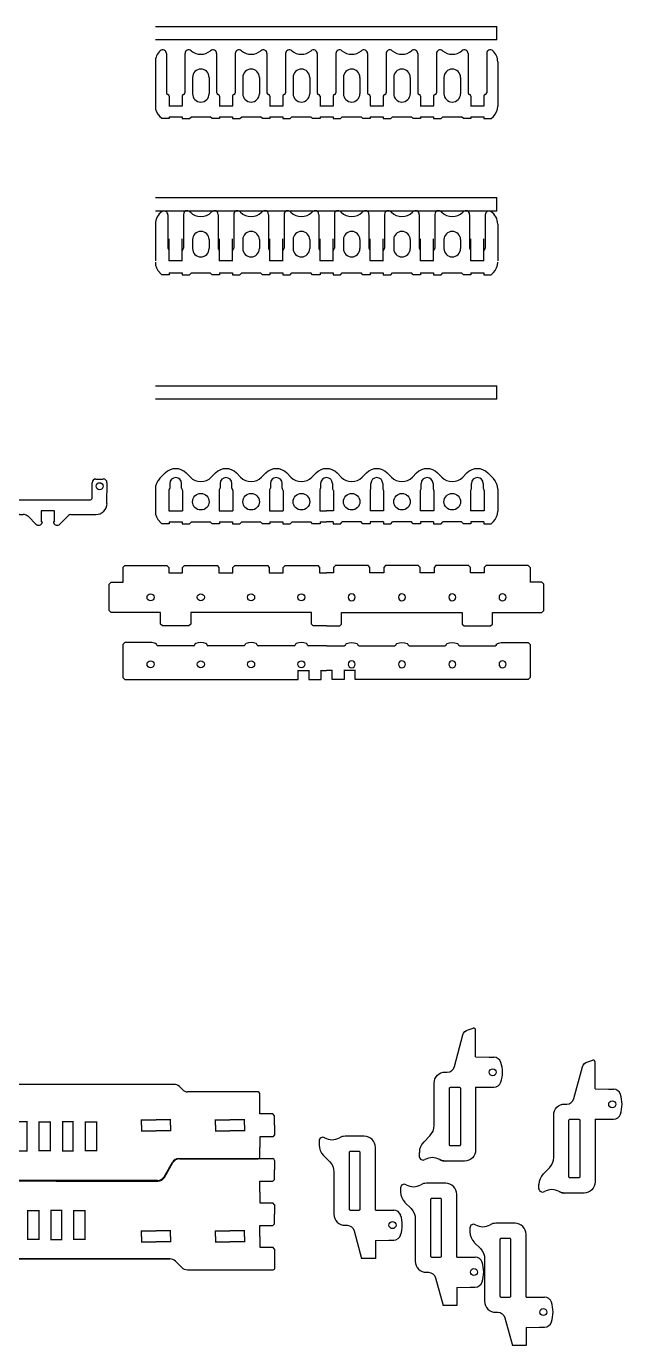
# Model space of a CAD drawing. Header units: inches. Extents: x -309 to 118, y -31 to 166.
# Drawn here: x -169.14 to -159.06, y 49.36 to 71.68 of the extents above; entities that cross this region are included whole.
import ezdxf

# ---------------------------------------------------------------- set-up
doc = ezdxf.new("R2010")
doc.units = ezdxf.units.IN
doc.header["$MEASUREMENT"] = 0
doc.layers.add('CUT', color=1, linetype='Continuous')
doc.layers.add('CUT_195', color=3, linetype='Continuous')

# ---------------------------------------------------------------- blocks, each defined once
blk = doc.blocks.new('BraceHole_Quarter')
at = {"layer": 'CUT', "ltscale": 0.003906}
for p, q in [((-0.25, 0.0935), (0, 0.0935)), ((-0.246, 0), (-0.246, 0.0975))]:
    blk.add_line(p, q, dxfattribs=at)
blk = doc.blocks.new('BraceHole')
at = {"color": 0}
blk.add_blockref('BraceHole_Quarter', (0, 0), dxfattribs=at)
at = {"color": 0, "xscale": -1, "rotation": 180}
blk.add_blockref('BraceHole_Quarter', (0, 0), dxfattribs=at)
at = {"color": 0, "xscale": -1}
blk.add_blockref('BraceHole_Quarter', (0, 0), dxfattribs=at)
at = {"color": 0, "rotation": 180}
blk.add_blockref('BraceHole_Quarter', (0, 0), dxfattribs=at)
blk = doc.blocks.new('BraceHoles')
at = {"color": 0}
for p in [(0.5, 0), (1.75, 0)]:
    blk.add_blockref('BraceHole', p, dxfattribs=at)
blk = doc.blocks.new('Dovetail_Half')
for p, q in [((-0.25, 0.21375), (-0.25, 0.375)), ((-0.25, 0.21375), (-0.21875, 0.1825)), ((0, 0.1825), (-0.21875, 0.1825)), ((0, 0), (0, 0.1825))]:
    blk.add_line(p, q)
blk = doc.blocks.new('HingeHole')
at = {"layer": 'CUT', "ltscale": 0.003906}
for p, q in [((-0.0975, 0.495), (0.0975, 0.495)), ((-0.0925, 0), (-0.0925, 0.5)), ((0.0925, 0.5), (0.0925, 0)), ((0.0975, 0.005), (-0.0975, 0.005))]:
    blk.add_line(p, q, dxfattribs=at)
blk = doc.blocks.new('ChopstickBox_FrontBottom')
at = {"layer": 'CUT', "ltscale": 0.015625}
for p, q in [((-172.327, 52.493), (-172.327, 52.332)), ((-170.707, 52.524), (-172.296, 52.524)), ((-170.457, 52.217), (-170.599, 52.462)), ((-166.813, 52.217), (-166.672, 52.462)), ((-166.564, 52.524), (-164.975, 52.524)), ((-164.944, 52.493), (-164.944, 52.332)), ((-166.922, 52.154), (-170.349, 52.154))]:
    blk.add_line(p, q, dxfattribs=at)
for points in [[(-172.327, 50.832), (-172.327, 50.67, 0.414214), (-172.296, 50.639), (-170.852, 50.639, 0.198912), (-170.763, 50.676), (-170.649, 50.79, -0.198912), (-170.561, 50.827), (-166.71, 50.827)], [(-164.944, 50.832), (-164.944, 50.67, -0.414214), (-164.975, 50.639), (-166.419, 50.639, -0.198912), (-166.507, 50.676), (-166.622, 50.79, 0.198912), (-166.71, 50.827), (-170.561, 50.827)]]:
    blk.add_lwpolyline(points, format="xyb", dxfattribs=at)
for centre, radius, start, end in [((-172.296, 52.493), 0.0312, 90, 180), ((-170.707, 52.399), 0.125, 30, 90), ((-166.564, 52.399), 0.125, 90, 150), ((-164.975, 52.493), 0.0312, 0, 90), ((-170.349, 52.279), 0.125, 210, 270), ((-166.922, 52.279), 0.125, 270, 330)]:
    blk.add_arc(centre, radius, start, end, dxfattribs=at)
for name, p in [('HingeHole', (-169.025, 51.149)), ('HingeHole', (-168.245, 51.149)), ('BraceHoles', (-172.072, 51.207))]:
    blk.add_blockref(name, p)
at = {"xscale": -1}
for name, p in [('HingeHole', (-168.635, 51.149)), ('BraceHoles', (-165.199, 51.207))]:
    blk.add_blockref(name, p, dxfattribs=at)
at = {"layer": 'CUT'}
for p in [(-172.077, 51.957), (-172.077, 51.207)]:
    blk.add_blockref('Dovetail_Half', p, dxfattribs=at)
at = {"layer": 'CUT', "xscale": -1}
for p in [(-165.194, 51.957), (-165.194, 51.207)]:
    blk.add_blockref('Dovetail_Half', p, dxfattribs=at)
at = {"layer": 'CUT', "xscale": -1, "rotation": 180}
for p in [(-172.077, 51.957), (-172.077, 51.207)]:
    blk.add_blockref('Dovetail_Half', p, dxfattribs=at)
at = {"layer": 'CUT', "rotation": 180}
for p in [(-165.194, 51.957), (-165.194, 51.207)]:
    blk.add_blockref('Dovetail_Half', p, dxfattribs=at)
blk = doc.blocks.new('Stix_Sideview')
at = {"layer": 'CUT'}
for p, q in [((-0.26, 0.495), (-0.385, 0.493)), ((8.873, 0.204), (8.868, 0.46)), ((8.929, 0.524), (9.054, 0.526)), ((8.991, 0.525), (8.991, 0.525)), ((9.124, 0.115), (9.118, 0.465)), ((-0.446, 0.429), (-0.437, -0.009)), ((-0.053, -0.001), (2.264, 0.044)), ((4.445, -0.09), (4.546, 0.015)), ((4.721, 0.092), (8.842, 0.172)), ((0.267, -0.245), (1.571, -0.219)), ((1.935, -0.212), (2.165, -0.208)), ((1.944, -0.4), (1.94, -0.212)), ((2.164, -0.396), (2.16, -0.208)), ((2.548, -0.127), (2.442, -0.026)), ((2.726, -0.197), (4.269, -0.167)), ((4.83, -0.156), (5.06, -0.152)), ((4.838, -0.344), (4.835, -0.156)), ((5.058, -0.339), (5.055, -0.152)), ((5.151, -0.376), (5.336, -0.183)), ((5.424, -0.145), (6.496, -0.124)), ((7.51, -0.192), (7.561, -0.14)), ((7.649, -0.101), (7.712, -0.1)), ((7.93, -0.259), (7.801, -0.135)), ((8.242, -0.027), (8.012, -0.032)), ((8.021, -0.219), (8.017, -0.032)), ((8.021, -0.219), (8.036, -0.219)), ((8.036, -0.219), (8.034, -0.229)), ((8.241, -0.215), (8.225, -0.215)), ((8.225, -0.215), (8.228, -0.225)), ((8.241, -0.215), (8.237, -0.027)), ((8.333, -0.251), (8.475, -0.104)), ((8.519, -0.084), (8.941, -0.076)), ((-0.243, -0.38), (-0.244, -0.33)), ((-0.179, -0.441), (-0.149, -0.44)), ((0.146, -0.435), (0.116, -0.435)), ((0.207, -0.371), (0.206, -0.309)), ((1.853, -0.44), (1.66, -0.254)), ((1.944, -0.4), (1.96, -0.399)), ((1.96, -0.399), (1.957, -0.41)), ((2.164, -0.396), (2.148, -0.396)), ((2.148, -0.396), (2.151, -0.406)), ((2.256, -0.432), (2.289, -0.398)), ((2.627, -0.449), (4.128, -0.42)), ((4.58, -0.411), (4.383, -0.415)), ((4.479, -0.314), (4.483, -0.511)), ((4.838, -0.344), (4.854, -0.343)), ((4.854, -0.343), (4.851, -0.354)), ((5.058, -0.339), (5.043, -0.34)), ((5.043, -0.34), (5.046, -0.35)), ((6.631, -0.621), (6.623, -0.246)), ((7.13, -0.612), (7.126, -0.362)), ((7.248, -0.234), (7.423, -0.231)), ((6.979, -0.614), (6.782, -0.618)), ((6.879, -0.518), (6.882, -0.715))]:
    blk.add_line(p, q, dxfattribs=at)
for centre, radius in [((8.994, 0.403), 0.0595), ((-0.021, -0.219), 0.0595), ((4.481, -0.413), 0.0985), ((6.88, -0.616), 0.0985)]:
    blk.add_circle(centre, radius, dxfattribs=at)
for centre, radius, start, end in [((-0.383, 0.43), 0.0625, 91.1139, 181.1139), ((-0.258, 0.433), 0.0625, 1.1139, 91.1139), ((8.93, 0.461), 0.0625, 91.1139, 181.1139), ((9.055, 0.464), 0.0625, 1.1139, 91.1139), ((2.269, -0.206), 0.25, 46.1139, 91.1139), ((4.726, -0.158), 0.25, 91.1139, 136.1139), ((8.841, 0.203), 0.0312, 271.1139, 1.1139), ((8.937, 0.111), 0.188, 271.1139, 1.1139), ((-0.187, -0.004), 0.25, 181.1139, 241.1139), ((-0.369, -0.332), 0.125, 1.1139, 61.1139), ((1.574, -0.344), 0.125, 46.1139, 91.1139), ((2.721, 0.053), 0.25, 226.1139, 271.1139), ((4.264, 0.083), 0.25, 271.1139, 316.1139), ((5.426, -0.27), 0.125, 91.1139, 136.1139), ((6.498, -0.249), 0.125, 1.1139, 91.1139), ((7.42, -0.106), 0.125, 271.1139, 316.1139), ((7.651, -0.226), 0.125, 91.1139, 136.1139), ((7.714, -0.225), 0.125, 46.1139, 91.1139), ((8.52, -0.147), 0.0625, 91.1139, 136.1139), ((-0.18, -0.379), 0.0625, 181.1139, 271.1139), ((-0.151, -0.378), 0.0625, 271.1139, 296.2949), ((-0.012, -0.658), 0.25, 65.9328, 116.2949), ((0.115, -0.373), 0.0625, 245.9328, 271.1139), ((0.145, -0.372), 0.0625, 271.1139, 1.1139), ((0.269, -0.307), 0.0625, 91.1139, 181.1139), ((1.896, -0.395), 0.0625, 226.1139, 346.1139), ((2.211, -0.389), 0.0625, 196.1139, 316.1139), ((2.379, -0.485), 0.125, 49.5916, 136.1139), ((2.622, -0.199), 0.25, 229.5916, 271.1139), ((4.13, -0.545), 0.125, 20.5851, 91.1139), ((4.841, -0.519), 0.125, 105.4517, 163.5329), ((4.791, -0.339), 0.0625, 285.4517, 346.1139), ((5.106, -0.332), 0.0625, 196.1139, 316.1139), ((7.251, -0.359), 0.125, 91.1139, 181.1139), ((7.973, -0.214), 0.0625, 226.1139, 346.1139), ((8.288, -0.208), 0.0625, 196.1139, 316.1139), ((4.481, -0.413), 0.25, 200.5851, 343.5329), ((6.88, -0.616), 0.25, 181.1139, 1.1139)]:
    blk.add_arc(centre, radius, start, end, dxfattribs=at)
blk.add_ellipse((-0.061, 0.436), major_axis=(-0.009, 0.437), ratio=0.307636, start_param=1.570796, end_param=3.141593, dxfattribs=at)
blk = doc.blocks.new('Dovetail_Out_Half')
for p, q in [((0.24, 0.1925), (0.24, 0.375)), ((-0.01, 0.16125), (0.02125, 0.1925)), ((-0.01, 0), (-0.01, 0.16125)), ((0.02125, 0.1925), (0.24, 0.1925))]:
    blk.add_line(p, q)
blk = doc.blocks.new('ChopstickBox_FrontTop')
at = {"layer": 'CUT'}
for p, q in [((-172.077, 53.462), (-172.077, 53.623)), ((-172.046, 53.654), (-170.856, 53.654)), ((-170.767, 53.691), (-170.716, 53.742)), ((-166.643, 53.779), (-170.627, 53.779)), ((-166.503, 53.691), (-166.555, 53.742)), ((-165.225, 53.654), (-166.415, 53.654)), ((-165.194, 53.462), (-165.194, 53.623)), ((-172.077, 52.55), (-172.077, 52.712)), ((-165.194, 52.55), (-165.194, 52.712)), ((-170.716, 52.519), (-172.046, 52.519)), ((-170.463, 52.207), (-170.607, 52.457)), ((-166.808, 52.207), (-166.663, 52.457)), ((-166.555, 52.519), (-165.225, 52.519)), ((-168.635, 52.144), (-170.355, 52.144)), ((-168.635, 52.144), (-166.916, 52.144))]:
    blk.add_line(p, q, dxfattribs=at)
for centre, radius, start, end in [((-172.046, 53.623), 0.0312, 90, 180), ((-170.856, 53.779), 0.125, 270, 315), ((-170.627, 53.654), 0.125, 90, 135), ((-166.643, 53.654), 0.125, 45, 90), ((-166.415, 53.779), 0.125, 225, 270), ((-165.225, 53.623), 0.0312, 0, 90), ((-172.046, 52.55), 0.0312, 180, 270), ((-170.716, 52.394), 0.125, 30, 90), ((-166.555, 52.394), 0.125, 90, 150), ((-165.225, 52.55), 0.0312, 270, 0), ((-170.355, 52.269), 0.125, 210, 270), ((-166.916, 52.269), 0.125, 270, 330)]:
    blk.add_arc(centre, radius, start, end, dxfattribs=at)
at = {"xscale": -1, "rotation": 180}
for name, p in [('BraceHoles', (-172.072, 53.087)), ('HingeHole', (-169.22, 53.149)), ('HingeHole', (-168.44, 53.149))]:
    blk.add_blockref(name, p, dxfattribs=at)
at = {"rotation": 180}
for name, p in [('HingeHole', (-168.83, 53.149)), ('HingeHole', (-168.05, 53.149)), ('BraceHoles', (-165.199, 53.087))]:
    blk.add_blockref(name, p, dxfattribs=at)
at = {"layer": 'CUT'}
blk.add_blockref('Dovetail_Out_Half', (-172.317, 53.087), dxfattribs=at)
at = {"layer": 'CUT', "xscale": -1}
blk.add_blockref('Dovetail_Out_Half', (-164.954, 53.087), dxfattribs=at)
at = {"layer": 'CUT', "xscale": -1, "rotation": 180}
blk.add_blockref('Dovetail_Out_Half', (-172.317, 53.087), dxfattribs=at)
at = {"layer": 'CUT', "rotation": 180}
blk.add_blockref('Dovetail_Out_Half', (-164.954, 53.087), dxfattribs=at)
blk = doc.blocks.new('Latch_Mid')
at = {"layer": 'CUT_195', "ltscale": 0.007812}
for p, q in [((0.253, 0.919), (0.253, 1.369)), ((0.253, 0.919), (0.49, 0.909)), ((0.48, 0.909), (0.562, 0.909)), ((0.253, 0.403), (0.49, 0.403)), ((0.48, 0.403), (0.562, 0.403)), ((-0.625, -0.524), (-0.521, -0.42)), ((-0.698, -0.768), (-0.698, -0.7))]:
    blk.add_line(p, q, dxfattribs=at)
for points in [[(-0.448, -0.243), (-0.448, 0.472, -0.414214), (-0.261, 0.659), (-0.226, 0.659, 0.339454), (-0.105, 0.752), (0.038, 1.288, -0.267949), (0.127, 1.376), (0.214, 1.4)], [(0.253, 0.403), (0.253, -0.659, -0.414214), (0.065, -0.847), (-0.261, -0.847, -0.131652), (-0.354, -0.822, -0.131652)]]:
    blk.add_lwpolyline(points, format="xyb", dxfattribs=at)
at = {"layer": 'CUT_195'}
blk.add_lwpolyline([(-0.19, -0.573), (-0.19, 0.386, -0.414214), (-0.174, 0.401), (-0.021, 0.401, -0.414214), (-0.005, 0.386), (-0.005, -0.573, -0.414214), (-0.021, -0.589), (-0.174, -0.589, -0.414214)], format="xyb", close=True, dxfattribs=at)
at = {"layer": 'CUT_195', "ltscale": 0.003906}
blk.add_circle((0.542, 0.656), 0.0595, dxfattribs=at)
at = {"layer": 'CUT_195', "ltscale": 0.007812}
for centre, radius, start, end in [((0.222, 1.369), 0.0312, 0, 105), ((0.562, 0.784), 0.125, 18.3655, 90), ((0.177, 0.656), 0.531, 341.6345, 18.3655), ((0.562, 0.528), 0.125, 270, 341.6345), ((-0.698, -0.243), 0.25, 315, 0), ((-0.448, -0.7), 0.25, 135, 180), ((-0.636, -0.768), 0.0625, 180, 300), ((-0.479, -1.038), 0.25, 60, 120), ((-0.261, -0.659), 0.188, 240, 270)]:
    blk.add_arc(centre, radius, start, end, dxfattribs=at)
blk = doc.blocks.new('Partition_Half')
at = {"layer": 'CUT'}
for p, q in [((-3.442, 0.099), (-3.41, 0.13)), ((-3.442, 0.099), (-3.442, -0.152)), ((-3.41, 0.13), (-2.694, 0.13)), ((-2.699, 0.13), (-2.667, 0.099)), ((-2.667, 0.099), (-2.667, 0.005)), ((-2.667, 0.005), (-2.432, 0.005)), ((-2.432, 0.099), (-2.401, 0.13)), ((-2.432, 0.005), (-2.432, 0.099)), ((-2.406, 0.13), (-1.844, 0.13)), ((-1.849, 0.13), (-1.818, 0.099)), ((-1.818, 0.099), (-1.818, 0.005)), ((-1.818, 0.005), (-1.583, 0.005)), ((-1.583, 0.099), (-1.551, 0.13)), ((-1.583, 0.005), (-1.583, 0.099)), ((-1.556, 0.13), (-0.994, 0.13)), ((-0.999, 0.13), (-0.968, 0.099)), ((-0.968, 0.099), (-0.968, 0.005)), ((-0.968, 0.005), (-0.733, 0.005)), ((-0.733, 0.099), (-0.701, 0.13)), ((-0.733, 0.005), (-0.733, 0.099)), ((-0.706, 0.13), (-0.144, 0.13)), ((-0.149, 0.13), (-0.118, 0.099)), ((-0.118, 0.099), (-0.118, 0.005)), ((-0.118, 0.005), (0, 0.005)), ((-3.672, -0.183), (-3.64, -0.152)), ((-3.672, -0.631), (-3.672, -0.183)), ((-3.64, -0.152), (-3.437, -0.152)), ((-3.64, -0.662), (-3.672, -0.631)), ((-3.442, -0.662), (-3.64, -0.662)), ((-2.805, -0.662), (-3.442, -0.662)), ((-2.805, -0.861), (-2.805, -0.662)), ((-0.255, -0.662), (-2.295, -0.662)), ((-2.295, -0.662), (-2.295, -0.861)), ((-0.255, -0.861), (-0.255, -0.662)), ((-2.774, -0.892), (-2.805, -0.861)), ((-2.326, -0.892), (-2.774, -0.892)), ((-2.295, -0.861), (-2.326, -0.892)), ((-0.224, -0.892), (-0.255, -0.861)), ((0, -0.892), (-0.224, -0.892))]:
    blk.add_line(p, q, dxfattribs=at)
for centre in [(-2.975, -0.407), (-2.125, -0.407), (-1.275, -0.407), (-0.425, -0.407)]:
    blk.add_circle(centre, 0.0595, dxfattribs=at)
blk = doc.blocks.new('PartitionSmall')
at = {"layer": 'CUT'}
for p, q in [((-3.442, 0.03), (-3.41, 0.061)), ((-3.442, 0.03), (-3.442, -0.53)), ((-2.975, 0.061), (-3.41, 0.061)), ((-2.245, 0.005), (-2.855, 0.005)), ((-1.395, 0.005), (-2.005, 0.005)), ((-0.545, 0.005), (-1.155, 0.005)), ((0, 0.005), (-0.305, 0.005)), ((-0.487, -0.411), (-0.292, -0.411)), ((-0.482, -0.561), (-0.482, -0.406)), ((-0.297, -0.406), (-0.297, -0.561)), ((-0.097, -0.411), (0, -0.411)), ((-0.093, -0.561), (-0.093, -0.406)), ((-3.442, -0.53), (-3.41, -0.561)), ((-3.41, -0.561), (-0.482, -0.561)), ((-0.297, -0.561), (-0.093, -0.561))]:
    blk.add_line(p, q, dxfattribs=at)
for centre in [(-2.975, -0.306), (-2.125, -0.306), (-1.275, -0.306), (-0.425, -0.306)]:
    blk.add_circle(centre, 0.0595, dxfattribs=at)
for centre, radius, start, end in [((-2.975, -0.155), 0.216, 66.4724, 90), ((-2.901, 0.015), 0.0312, 7.085, 66.4724), ((-2.855, 0.021), 0.0156, 187.085, 270), ((-2.245, 0.021), 0.0156, 270, 352.915), ((-2.199, 0.015), 0.0312, 113.5276, 172.915), ((-2.125, -0.155), 0.216, 66.4724, 113.5276), ((-2.051, 0.015), 0.0312, 7.085, 66.4724), ((-2.005, 0.021), 0.0156, 187.085, 270), ((-1.395, 0.021), 0.0156, 270, 352.915), ((-1.349, 0.015), 0.0312, 113.5276, 172.915), ((-1.275, -0.155), 0.216, 66.4724, 113.5276), ((-1.201, 0.015), 0.0312, 7.085, 66.4724), ((-1.155, 0.021), 0.0156, 187.085, 270), ((-0.545, 0.021), 0.0156, 270, 352.915), ((-0.499, 0.015), 0.0312, 113.5276, 172.915), ((-0.425, -0.155), 0.216, 66.4724, 113.5276), ((-0.351, 0.015), 0.0312, 7.085, 66.4724), ((-0.305, 0.021), 0.0156, 187.085, 270)]:
    blk.add_arc(centre, radius, start, end, dxfattribs=at)
blk = doc.blocks.new('CS_Holder_Transverse3')
at = {"layer": 'CUT'}
for p, q in [((-2.72, 0.827), (-2.814, 0.733)), ((-2.366, 0.827), (-2.295, 0.755)), ((-1.87, 0.827), (-1.941, 0.755)), ((-1.516, 0.827), (-1.445, 0.755)), ((-1.02, 0.827), (-1.091, 0.755)), ((-0.666, 0.827), (-0.595, 0.755)), ((-0.17, 0.827), (-0.241, 0.755)), ((0.184, 0.827), (0.255, 0.755)), ((0.68, 0.827), (0.609, 0.755)), ((1.034, 0.827), (1.105, 0.755)), ((1.53, 0.827), (1.459, 0.755)), ((1.884, 0.827), (1.955, 0.755)), ((2.38, 0.827), (2.309, 0.755)), ((2.734, 0.827), (2.827, 0.733)), ((-2.887, 0.556), (-2.887, 0.181)), ((-2.658, 0.531), (-2.658, 0.187)), ((-2.643, 0.65), (-2.643, 0.572)), ((-2.443, 0.572), (-2.443, 0.65)), ((-2.428, 0.531), (-2.428, 0.187)), ((-1.808, 0.531), (-1.808, 0.187)), ((-1.793, 0.65), (-1.793, 0.572)), ((-1.593, 0.572), (-1.593, 0.65)), ((-1.578, 0.531), (-1.578, 0.187)), ((-0.958, 0.531), (-0.958, 0.187)), ((-0.943, 0.65), (-0.943, 0.572)), ((-0.743, 0.572), (-0.743, 0.65)), ((-0.728, 0.531), (-0.728, 0.187)), ((-0.108, 0.531), (-0.108, 0.187)), ((-0.093, 0.65), (-0.093, 0.572)), ((0.107, 0.65), (0.107, 0.572)), ((0.122, 0.531), (0.122, 0.187)), ((0.742, 0.531), (0.742, 0.187)), ((0.757, 0.572), (0.757, 0.65)), ((0.957, 0.65), (0.957, 0.572)), ((0.972, 0.531), (0.972, 0.187)), ((1.592, 0.531), (1.592, 0.187)), ((1.607, 0.572), (1.607, 0.65)), ((1.807, 0.65), (1.807, 0.572)), ((1.822, 0.531), (1.822, 0.187)), ((2.442, 0.531), (2.442, 0.187)), ((2.457, 0.572), (2.457, 0.65)), ((2.657, 0.65), (2.657, 0.572)), ((2.672, 0.531), (2.672, 0.187)), ((2.901, 0.556), (2.901, 0.181)), ((-2.778, -0.031), (-2.814, 0.004)), ((-2.658, 0.187), (-2.428, 0.187)), ((-1.808, 0.187), (-1.578, 0.187)), ((-0.958, 0.187), (-0.728, 0.187)), ((-0.577, 0), (-0.259, 0)), ((-0.108, 0.187), (0.007, 0.187)), ((-0.103, 0), (0.007, 0)), ((0.122, 0.187), (0.007, 0.187)), ((0.117, 0), (0.007, 0)), ((0.591, 0), (0.273, 0)), ((0.972, 0.187), (0.742, 0.187)), ((1.822, 0.187), (1.592, 0.187)), ((2.672, 0.187), (2.442, 0.187)), ((2.792, -0.031), (2.827, 0.004)), ((-2.653, -0.031), (-2.778, -0.031)), ((-2.653, 0), (-2.433, 0)), ((-2.653, 0), (-2.653, -0.031)), ((-2.433, 0), (-2.433, -0.031)), ((-2.433, -0.031), (-2.308, -0.031)), ((-2.308, -0.031), (-2.277, 0)), ((-2.277, 0), (-1.959, 0)), ((-1.928, -0.031), (-1.959, 0)), ((-1.803, -0.031), (-1.928, -0.031)), ((-1.803, 0), (-1.583, 0)), ((-1.803, 0), (-1.803, -0.031)), ((-1.583, 0), (-1.583, -0.031)), ((-1.583, -0.031), (-1.458, -0.031)), ((-1.458, -0.031), (-1.427, 0)), ((-1.427, 0), (-1.109, 0)), ((-1.078, -0.031), (-1.109, 0)), ((-0.953, -0.031), (-1.078, -0.031)), ((-0.953, 0), (-0.733, 0)), ((-0.953, 0), (-0.953, -0.031)), ((-0.733, 0), (-0.733, -0.031)), ((-0.733, -0.031), (-0.608, -0.031)), ((-0.608, -0.031), (-0.577, 0)), ((-0.228, -0.031), (-0.259, 0)), ((-0.103, -0.031), (-0.228, -0.031)), ((-0.103, 0), (-0.103, -0.031)), ((0.117, 0), (0.117, -0.031)), ((0.117, -0.031), (0.242, -0.031)), ((0.242, -0.031), (0.273, 0)), ((0.622, -0.031), (0.591, 0)), ((0.747, -0.031), (0.622, -0.031)), ((0.967, 0), (0.747, 0)), ((0.747, 0), (0.747, -0.031)), ((0.967, 0), (0.967, -0.031)), ((0.967, -0.031), (1.092, -0.031)), ((1.092, -0.031), (1.123, 0)), ((1.441, 0), (1.123, 0)), ((1.472, -0.031), (1.441, 0)), ((1.597, -0.031), (1.472, -0.031)), ((1.817, 0), (1.597, 0)), ((1.597, 0), (1.597, -0.031)), ((1.817, 0), (1.817, -0.031)), ((1.817, -0.031), (1.942, -0.031)), ((1.942, -0.031), (1.973, 0)), ((2.291, 0), (1.973, 0)), ((2.322, -0.031), (2.291, 0)), ((2.447, -0.031), (2.322, -0.031)), ((2.667, 0), (2.447, 0)), ((2.447, 0), (2.447, -0.031)), ((2.667, 0), (2.667, -0.031)), ((2.667, -0.031), (2.792, -0.031))]:
    blk.add_line(p, q, dxfattribs=at)
for centre in [(-2.118, 0.341), (-1.268, 0.341), (-0.418, 0.341), (0.432, 0.341), (1.282, 0.341), (2.132, 0.341)]:
    blk.add_circle(centre, 0.14, dxfattribs=at)
for centre, radius, start, end in [((-2.543, 0.65), 0.25, 45, 135), ((-1.693, 0.65), 0.25, 45, 135), ((-0.843, 0.65), 0.25, 45, 135), ((0.007, 0.65), 0.25, 90, 135), ((0.007, 0.65), 0.25, 45, 90), ((0.857, 0.65), 0.25, 45, 135), ((1.707, 0.65), 0.25, 45, 135), ((2.557, 0.65), 0.25, 45, 135), ((-2.637, 0.556), 0.25, 135, 180), ((-2.543, 0.65), 0.1, 0, 180), ((-2.118, 0.932), 0.25, 225, 315), ((-1.693, 0.65), 0.1, 0, 180), ((-1.268, 0.932), 0.25, 225, 315), ((-0.843, 0.65), 0.1, 0, 180), ((-0.418, 0.932), 0.25, 225, 315), ((0.007, 0.65), 0.1, 90, 180), ((0.007, 0.65), 0.1, 0, 90), ((0.432, 0.932), 0.25, 225, 315), ((0.857, 0.65), 0.1, 0, 180), ((1.282, 0.932), 0.25, 225, 315), ((1.707, 0.65), 0.1, 0, 180), ((2.132, 0.932), 0.25, 225, 315), ((2.557, 0.65), 0.1, 0, 180), ((2.651, 0.556), 0.25, 0, 45), ((-2.627, 0.531), 0.0312, 139.4642, 180), ((-2.674, 0.572), 0.0312, 319.4642, 0), ((-2.412, 0.572), 0.0312, 180, 220.5358), ((-2.459, 0.531), 0.0312, 0, 40.5358), ((-1.777, 0.531), 0.0312, 139.4642, 180), ((-1.824, 0.572), 0.0312, 319.4642, 0), ((-1.562, 0.572), 0.0312, 180, 220.5358), ((-1.609, 0.531), 0.0312, 0, 40.5358), ((-0.927, 0.531), 0.0312, 139.4642, 180), ((-0.974, 0.572), 0.0312, 319.4642, 0), ((-0.712, 0.572), 0.0312, 180, 220.5358), ((-0.759, 0.531), 0.0312, 0, 40.5358), ((-0.077, 0.531), 0.0312, 139.4642, 180), ((-0.124, 0.572), 0.0312, 319.4642, 0), ((0.138, 0.572), 0.0312, 180, 220.5358), ((0.091, 0.531), 0.0312, 0, 40.5358), ((0.773, 0.531), 0.0312, 139.4642, 180), ((0.726, 0.572), 0.0312, 319.4642, 0), ((0.988, 0.572), 0.0312, 180, 220.5358), ((0.941, 0.531), 0.0312, 0, 40.5358), ((1.623, 0.531), 0.0312, 139.4642, 180), ((1.576, 0.572), 0.0312, 319.4642, 0), ((1.838, 0.572), 0.0312, 180, 220.5358), ((1.791, 0.531), 0.0312, 0, 40.5358), ((2.473, 0.531), 0.0312, 139.4642, 180), ((2.426, 0.572), 0.0312, 319.4642, 0), ((2.688, 0.572), 0.0312, 180, 220.5358), ((2.641, 0.531), 0.0312, 0, 40.5358), ((-2.637, 0.181), 0.25, 180, 225), ((2.651, 0.181), 0.25, 315, 0)]:
    blk.add_arc(centre, radius, start, end, dxfattribs=at)
blk = doc.blocks.new('Slot_0p23')
at = {"layer": 'CUT'}
for p, q in [((-0.11, 0), (-0.11, 0.375)), ((0.11, 0), (0.11, 0.375)), ((-0.115, 0.005), (0.115, 0.005))]:
    blk.add_line(p, q, dxfattribs=at)
blk = doc.blocks.new('Tier2_Slot_Samantha')
at = {"layer": 'CUT'}
for p, q in [((-0.133, 0.777), (-0.133, 0.211)), ((0.132, 0.783), (0.132, 0.211))]:
    blk.add_line(p, q, dxfattribs=at)
for centre, start, end in [((-0.101, 0.211), 180, 230.2082), ((-0.141, 0.163), 0, 50.2082), ((0.141, 0.163), 129.7918, 180), ((0.101, 0.211), 309.7918, 0)]:
    blk.add_arc(centre, 0.0312, start, end, dxfattribs=at)
blk.add_blockref('Slot_0p23', (0, -0.005))
blk = doc.blocks.new('CS_Holder_Transverse2')
at = {"layer": 'CUT'}
for p, q in [((-2.311, 1.014), (-2.302, 1.005)), ((-1.939, 1.014), (-1.948, 1.005)), ((-1.461, 1.014), (-1.452, 1.005)), ((-1.089, 1.014), (-1.098, 1.005)), ((-0.611, 1.014), (-0.602, 1.005)), ((-0.239, 1.014), (-0.248, 1.005)), ((0.239, 1.014), (0.248, 1.005)), ((0.611, 1.014), (0.602, 1.005)), ((1.089, 1.014), (1.098, 1.005)), ((1.461, 1.014), (1.452, 1.005)), ((1.939, 1.014), (1.948, 1.005)), ((2.311, 1.014), (2.302, 1.005)), ((-2.894, 0.806), (-2.894, 0.181)), ((2.894, 0.806), (2.894, 0.181)), ((-2.265, 0.542), (-2.265, 0.39)), ((-1.985, 0.542), (-1.985, 0.39)), ((-1.415, 0.542), (-1.415, 0.39)), ((-1.135, 0.542), (-1.135, 0.39)), ((-0.565, 0.542), (-0.565, 0.39)), ((-0.285, 0.542), (-0.285, 0.39)), ((0.285, 0.542), (0.285, 0.39)), ((0.565, 0.542), (0.565, 0.39)), ((1.135, 0.542), (1.135, 0.39)), ((1.415, 0.542), (1.415, 0.39)), ((1.985, 0.542), (1.985, 0.39)), ((2.265, 0.542), (2.265, 0.39)), ((-2.785, -0.051), (-2.821, -0.016)), ((-2.66, -0.051), (-2.785, -0.051)), ((-2.66, -0.02), (-2.44, -0.02)), ((-2.66, -0.02), (-2.66, -0.051)), ((-2.44, -0.02), (-2.44, -0.051)), ((-2.44, -0.051), (-2.315, -0.051)), ((-2.315, -0.051), (-2.284, -0.02)), ((-2.284, -0.02), (-1.966, -0.02)), ((-1.935, -0.051), (-1.966, -0.02)), ((-1.81, -0.051), (-1.935, -0.051)), ((-1.81, -0.02), (-1.81, -0.051)), ((-1.81, -0.02), (-1.59, -0.02)), ((-1.59, -0.02), (-1.59, -0.051)), ((-1.59, -0.051), (-1.465, -0.051)), ((-1.465, -0.051), (-1.434, -0.02)), ((-1.434, -0.02), (-1.116, -0.02)), ((-1.085, -0.051), (-1.116, -0.02)), ((-0.96, -0.051), (-1.085, -0.051)), ((-0.96, -0.02), (-0.96, -0.051)), ((-0.96, -0.02), (-0.74, -0.02)), ((-0.74, -0.02), (-0.74, -0.051)), ((-0.74, -0.051), (-0.615, -0.051)), ((-0.615, -0.051), (-0.584, -0.02)), ((-0.584, -0.02), (-0.266, -0.02)), ((-0.235, -0.051), (-0.266, -0.02)), ((-0.11, -0.051), (-0.235, -0.051)), ((-0.11, -0.02), (-0.11, -0.051)), ((-0.11, -0.02), (0.11, -0.02)), ((0.11, -0.02), (0.11, -0.051)), ((0.11, -0.051), (0.235, -0.051)), ((0.235, -0.051), (0.266, -0.02)), ((0.266, -0.02), (0.584, -0.02)), ((0.615, -0.051), (0.584, -0.02)), ((0.74, -0.051), (0.615, -0.051)), ((0.74, -0.02), (0.74, -0.051)), ((0.74, -0.02), (0.96, -0.02)), ((0.96, -0.02), (0.96, -0.051)), ((0.96, -0.051), (1.085, -0.051)), ((1.085, -0.051), (1.116, -0.02)), ((1.116, -0.02), (1.434, -0.02)), ((1.465, -0.051), (1.434, -0.02)), ((1.59, -0.051), (1.465, -0.051)), ((1.59, -0.02), (1.59, -0.051)), ((1.59, -0.02), (1.81, -0.02)), ((1.81, -0.02), (1.81, -0.051)), ((1.81, -0.051), (1.935, -0.051)), ((1.935, -0.051), (1.966, -0.02)), ((1.966, -0.02), (2.284, -0.02)), ((2.315, -0.051), (2.284, -0.02)), ((2.44, -0.051), (2.315, -0.051)), ((2.44, -0.02), (2.44, -0.051)), ((2.44, -0.02), (2.66, -0.02)), ((2.66, -0.02), (2.66, -0.051)), ((2.66, -0.051), (2.785, -0.051)), ((2.785, -0.051), (2.821, -0.016))]:
    blk.add_line(p, q, dxfattribs=at)
for centre, radius, start, end in [((-2.644, 0.806), 0.25, 122.6836, 180), ((-2.745, 0.964), 0.0625, 0, 122.6836), ((-2.355, 0.97), 0.0625, 45, 180), ((-2.125, 1.182), 0.25, 225, 315), ((-1.895, 0.97), 0.0625, 0, 135), ((-1.505, 0.97), 0.0625, 45, 180), ((-1.275, 1.182), 0.25, 225, 315), ((-1.045, 0.97), 0.0625, 0, 135), ((-0.655, 0.97), 0.0625, 45, 180), ((-0.425, 1.182), 0.25, 225, 315), ((-0.195, 0.97), 0.0625, 0, 135), ((0.195, 0.97), 0.0625, 45, 180), ((0.425, 1.182), 0.25, 225, 315), ((0.655, 0.97), 0.0625, 0, 135), ((1.045, 0.97), 0.0625, 45, 180), ((1.275, 1.182), 0.25, 225, 315), ((1.505, 0.97), 0.0625, 0, 135), ((1.895, 0.97), 0.0625, 45, 180), ((2.125, 1.182), 0.25, 225, 315), ((2.355, 0.97), 0.0625, 0, 135), ((2.745, 0.964), 0.0625, 57.3164, 180), ((2.644, 0.806), 0.25, 0, 57.3164), ((-2.125, 0.542), 0.14, 0, 180), ((-1.275, 0.542), 0.14, 0, 180), ((-0.425, 0.542), 0.14, 0, 180), ((0.425, 0.542), 0.14, 0, 180), ((1.275, 0.542), 0.14, 0, 180), ((2.125, 0.542), 0.14, 0, 180), ((-2.125, 0.39), 0.14, 180, 0), ((-1.275, 0.39), 0.14, 180, 0), ((-0.425, 0.39), 0.14, 180, 0), ((0.425, 0.39), 0.14, 180, 0), ((1.275, 0.39), 0.14, 180, 0), ((2.125, 0.39), 0.14, 180, 0), ((-2.644, 0.161), 0.25, 180, 225), ((2.644, 0.161), 0.25, 315, 0)]:
    blk.add_arc(centre, radius, start, end, dxfattribs=at)
for p in [(-2.55, 0.187), (-1.7, 0.187), (-0.85, 0.187), (0, 0.187), (0.85, 0.187), (1.7, 0.187), (2.55, 0.187)]:
    blk.add_blockref('Tier2_Slot_Samantha', p)
blk = doc.blocks.new('CS_Holder_Transverse1')
at = {"layer": 'CUT'}
for p, q in [((-2.894, 0.931), (-2.894, 0.181)), ((-2.708, 1.07), (-2.708, 0.408)), ((-2.393, 1.071), (-2.393, 0.408)), ((-1.858, 1.071), (-1.858, 0.406)), ((-1.543, 1.071), (-1.543, 0.406)), ((-1.008, 1.071), (-1.008, 0.406)), ((-0.693, 1.071), (-0.693, 0.406)), ((-0.158, 1.071), (-0.158, 0.406)), ((0.157, 1.071), (0.157, 0.406)), ((0.692, 1.071), (0.692, 0.406)), ((1.007, 1.071), (1.007, 0.406)), ((1.542, 1.071), (1.542, 0.406)), ((1.857, 1.071), (1.857, 0.406)), ((2.392, 1.071), (2.392, 0.406)), ((2.707, 1.07), (2.707, 0.406)), ((2.894, 0.931), (2.894, 0.181)), ((-2.265, 0.667), (-2.265, 0.39)), ((-1.985, 0.667), (-1.985, 0.39)), ((-1.415, 0.667), (-1.415, 0.39)), ((-1.135, 0.667), (-1.135, 0.39)), ((-0.565, 0.667), (-0.565, 0.39)), ((-0.285, 0.667), (-0.285, 0.39)), ((0.285, 0.667), (0.285, 0.39)), ((0.565, 0.667), (0.565, 0.39)), ((1.135, 0.667), (1.135, 0.39)), ((1.415, 0.667), (1.415, 0.39)), ((1.985, 0.667), (1.985, 0.39)), ((2.265, 0.667), (2.265, 0.39)), ((-2.66, 0.347), (-2.66, 0.187)), ((-2.44, 0.347), (-2.44, 0.187)), ((-1.81, 0.347), (-1.81, 0.187)), ((-1.59, 0.347), (-1.59, 0.187)), ((-0.96, 0.347), (-0.96, 0.187)), ((-0.74, 0.347), (-0.74, 0.187)), ((-0.11, 0.347), (-0.11, 0.187)), ((0.11, 0.347), (0.11, 0.187)), ((0.74, 0.347), (0.74, 0.187)), ((0.96, 0.347), (0.96, 0.187)), ((1.59, 0.347), (1.59, 0.187)), ((1.81, 0.347), (1.81, 0.187)), ((2.44, 0.347), (2.44, 0.187)), ((2.66, 0.347), (2.66, 0.187)), ((-2.785, -0.031), (-2.821, 0.004)), ((-2.665, 0.187), (-2.435, 0.187)), ((-2.284, 0), (-1.966, 0)), ((-1.935, -0.031), (-1.966, 0)), ((-1.815, 0.187), (-1.585, 0.187)), ((-1.81, 0), (-1.81, -0.031)), ((-1.59, 0), (-1.59, -0.031)), ((-1.465, -0.031), (-1.434, 0)), ((-1.434, 0), (-1.116, 0)), ((-1.085, -0.031), (-1.116, 0)), ((-0.965, 0.187), (-0.735, 0.187)), ((-0.96, 0), (-0.96, -0.031)), ((-0.96, 0), (-0.74, 0)), ((-0.74, 0), (-0.74, -0.031)), ((-0.615, -0.031), (-0.584, 0)), ((-0.584, 0), (-0.266, 0)), ((-0.235, -0.031), (-0.266, 0)), ((-0.115, 0.187), (0.115, 0.187)), ((-0.11, 0), (-0.11, -0.031)), ((-0.11, 0), (0.11, 0)), ((0.11, 0), (0.11, -0.031)), ((0.235, -0.031), (0.266, 0)), ((0.266, 0), (0.584, 0)), ((0.615, -0.031), (0.584, 0)), ((0.735, 0.187), (0.965, 0.187)), ((0.74, 0), (0.74, -0.031)), ((0.74, 0), (0.96, 0)), ((0.96, 0), (0.96, -0.031)), ((1.085, -0.031), (1.116, 0)), ((1.116, 0), (1.434, 0)), ((1.465, -0.031), (1.434, 0)), ((1.585, 0.187), (1.815, 0.187)), ((1.59, 0), (1.59, -0.031)), ((1.59, 0), (1.81, 0)), ((1.81, 0), (1.81, -0.031)), ((1.935, -0.031), (1.966, 0)), ((1.966, 0), (2.284, 0)), ((2.315, -0.031), (2.284, 0)), ((2.435, 0.187), (2.665, 0.187)), ((2.44, 0), (2.44, -0.031)), ((2.44, 0), (2.66, 0)), ((2.785, -0.031), (2.821, 0.004)), ((-2.66, -0.031), (-2.785, -0.031)), ((-2.66, 0), (-2.44, 0)), ((-2.66, 0), (-2.66, -0.031)), ((-2.44, 0), (-2.44, -0.031)), ((-2.44, -0.031), (-2.315, -0.031)), ((-2.315, -0.031), (-2.284, 0)), ((-1.81, -0.031), (-1.935, -0.031)), ((-1.81, 0), (-1.59, 0)), ((-1.59, -0.031), (-1.465, -0.031)), ((-0.96, -0.031), (-1.085, -0.031)), ((-0.74, -0.031), (-0.615, -0.031)), ((-0.11, -0.031), (-0.235, -0.031)), ((0.11, -0.031), (0.235, -0.031)), ((0.74, -0.031), (0.615, -0.031)), ((0.96, -0.031), (1.085, -0.031)), ((1.59, -0.031), (1.465, -0.031)), ((1.81, -0.031), (1.935, -0.031)), ((2.44, -0.031), (2.315, -0.031)), ((2.66, 0), (2.66, -0.031)), ((2.66, -0.031), (2.785, -0.031))]:
    blk.add_line(p, q, dxfattribs=at)
for centre, radius, start, end in [((-2.644, 0.931), 0.25, 132.3249, 180), ((-2.77, 1.07), 0.0625, 0, 132.3249), ((-2.33, 1.071), 0.0625, 49.0045, 180), ((-2.125, 1.307), 0.25, 229.0045, 310.9955), ((-1.92, 1.071), 0.0625, 0, 130.9955), ((-1.48, 1.071), 0.0625, 49.0045, 180), ((-1.275, 1.307), 0.25, 229.0045, 310.9955), ((-1.07, 1.071), 0.0625, 0, 130.9955), ((-0.63, 1.071), 0.0625, 49.0045, 180), ((-0.425, 1.307), 0.25, 229.0045, 310.9955), ((-0.22, 1.071), 0.0625, 0, 130.9955), ((0.22, 1.071), 0.0625, 49.0045, 180), ((0.425, 1.307), 0.25, 229.0045, 310.9955), ((0.63, 1.071), 0.0625, 0, 130.9955), ((1.07, 1.071), 0.0625, 49.0045, 180), ((1.275, 1.307), 0.25, 229.0045, 310.9955), ((1.48, 1.071), 0.0625, 0, 130.9955), ((1.92, 1.071), 0.0625, 49.0045, 180), ((2.125, 1.307), 0.25, 229.0045, 310.9955), ((2.33, 1.071), 0.0625, 0, 130.9955), ((2.77, 1.07), 0.0625, 47.6751, 180), ((2.644, 0.931), 0.25, 0, 47.6751), ((-2.125, 0.667), 0.14, 0, 180), ((-1.275, 0.667), 0.14, 0, 180), ((-0.425, 0.667), 0.14, 0, 180), ((0.425, 0.667), 0.14, 0, 180), ((1.275, 0.667), 0.14, 0, 180), ((2.125, 0.667), 0.14, 0, 180), ((-2.676, 0.408), 0.0312, 180, 256.1135), ((-2.691, 0.347), 0.0312, 0, 76.1135), ((-2.409, 0.347), 0.0312, 103.8865, 180), ((-2.424, 0.408), 0.0312, 283.8865, 0), ((-2.125, 0.39), 0.14, 180, 0), ((-1.826, 0.408), 0.0312, 180, 256.1135), ((-1.841, 0.347), 0.0312, 0, 76.1135), ((-1.559, 0.347), 0.0312, 103.8865, 180), ((-1.574, 0.408), 0.0312, 283.8865, 0), ((-1.275, 0.39), 0.14, 180, 0), ((-0.976, 0.408), 0.0312, 180, 256.1135), ((-0.991, 0.347), 0.0312, 0, 76.1135), ((-0.709, 0.347), 0.0312, 103.8865, 180), ((-0.724, 0.408), 0.0312, 283.8865, 0), ((-0.425, 0.39), 0.14, 180, 0), ((-0.126, 0.408), 0.0312, 180, 256.1135), ((-0.141, 0.347), 0.0312, 0, 76.1135), ((0.141, 0.347), 0.0312, 103.8865, 180), ((0.126, 0.408), 0.0312, 283.8865, 0), ((0.425, 0.39), 0.14, 180, 0), ((0.724, 0.408), 0.0312, 180, 256.1135), ((0.709, 0.347), 0.0312, 0, 76.1135), ((0.991, 0.347), 0.0312, 103.8865, 180), ((0.976, 0.408), 0.0312, 283.8865, 0), ((1.275, 0.39), 0.14, 180, 0), ((1.574, 0.408), 0.0312, 180, 256.1135), ((1.559, 0.347), 0.0312, 0, 76.1135), ((1.841, 0.347), 0.0312, 103.8865, 180), ((1.826, 0.408), 0.0312, 283.8865, 0), ((2.125, 0.39), 0.14, 180, 0), ((2.424, 0.408), 0.0312, 180, 256.1135), ((2.409, 0.347), 0.0312, 0, 76.1135), ((2.691, 0.347), 0.0312, 103.8865, 180), ((2.676, 0.408), 0.0312, 283.8865, 0), ((-2.644, 0.181), 0.25, 180, 225), ((2.644, 0.181), 0.25, 315, 0)]:
    blk.add_arc(centre, radius, start, end, dxfattribs=at)
blk = doc.blocks.new('CSB_Latch_Bottom')
at = {"layer": 'CUT_195', "ltscale": 0.007812}
for p, q in [((-1.626, 0.674), (-1.626, 0.607)), ((-0.675, -0.497), (-0.438, -0.497)), ((-0.448, -0.497), (-0.365, -0.497)), ((-0.675, -1.013), (-0.438, -1.003)), ((-0.675, -1.013), (-0.675, -1.317)), ((-0.448, -1.003), (-0.365, -1.003)), ((-0.675, -1.317), (-0.907, -1.317))]:
    blk.add_line(p, q, dxfattribs=at)
for points in [[(-0.675, -0.497), (-0.675, 0.566, 0.414214), (-0.862, 0.753), (-1.188, 0.753, 0.131652), (-1.282, 0.728, 0.131652)], [(-1.553, 0.43), (-1.449, 0.326, -0.198912), (-1.376, 0.149), (-1.376, -0.566, 0.414214), (-1.188, -0.753), (-1.154, -0.753, -0.339454), (-1.033, -0.846), (-0.907, -1.317)]]:
    blk.add_lwpolyline(points, format="xyb", dxfattribs=at)
at = {"layer": 'CUT_195'}
blk.add_lwpolyline([(-1.118, 0.479), (-1.118, -0.479, 0.414214), (-1.102, -0.495), (-0.948, -0.495, 0.414214), (-0.933, -0.479), (-0.933, 0.479, 0.414214), (-0.948, 0.495), (-1.102, 0.495, 0.414214)], format="xyb", close=True, dxfattribs=at)
at = {"layer": 'CUT_195', "ltscale": 0.003906}
blk.add_circle((-0.385, -0.75), 0.0595, dxfattribs=at)
at = {"layer": 'CUT_195', "ltscale": 0.007812}
for centre, radius, start, end in [((-1.563, 0.674), 0.0625, 60, 180), ((-1.407, 0.944), 0.25, 240, 300), ((-1.376, 0.607), 0.25, 180, 225), ((-0.365, -0.622), 0.125, 18.3655, 90), ((-0.751, -0.75), 0.531, 341.6345, 18.3655), ((-0.365, -0.878), 0.125, 270, 341.6345)]:
    blk.add_arc(centre, radius, start, end, dxfattribs=at)

msp = doc.modelspace()

# ---------------------------------------------------------------- linework, layer by layer
for p, q in [((-166.96061, 71.67917), (-161.1867, 71.67917)), ((-161.1867, 71.44917), (-161.1867, 71.67917)), ((-161.1867, 71.44917), (-166.96061, 71.44917)), ((-166.96061, 68.78426), (-161.1867, 68.78426)), ((-161.1867, 68.55426), (-161.1867, 68.78426)), ((-161.1867, 68.55426), (-166.96061, 68.55426)), ((-166.96061, 65.60006), (-161.1867, 65.60006)), ((-161.1867, 65.37006), (-161.1867, 65.60006)), ((-161.1867, 65.37006), (-166.96061, 65.37006))]:
    msp.add_line(p, q)
at = {"layer": 'CUT'}
msp.add_line((-165.19361, 52.55028), (-165.19361, 52.71153), dxfattribs=at)

# ---------------------------------------------------------------- block references
for name, p in [('CS_Holder_Transverse1', (-164.06686, 70.14937)), ('CS_Holder_Transverse2', (-164.06686, 67.52917)), ('CS_Holder_Transverse3', (-164.07365, 63.29636)), ('Partition_Half', (-164.06686, 62.42718)), ('PartitionSmall', (-164.06686, 61.19343)), ('ChopstickBox_FrontTop', (0, 0)), ('CSB_Latch_Bottom', (-162.56671, 52.14903)), ('ChopstickBox_FrontBottom', (0, 0)), ('CSB_Latch_Bottom', (-161.18985, 51.3541)), ('CSB_Latch_Bottom', (-160.01782, 50.67743))]:
    msp.add_blockref(name, p)
at = {"rotation": 358.886115599603}
msp.add_blockref('Stix_Sideview', (-176.90282, 63.67136), dxfattribs=at)
at = {"xscale": -1}
for name, p in [('Partition_Half', (-164.06686, 62.42718)), ('PartitionSmall', (-164.06686, 61.19343))]:
    msp.add_blockref(name, p, dxfattribs=at)
at = {"layer": 'CUT'}
for p in [(-161.79976, 53.32892), (-159.7793, 52.78754)]:
    msp.add_blockref('Latch_Mid', p, dxfattribs=at)

doc.saveas('drawing.dxf')
